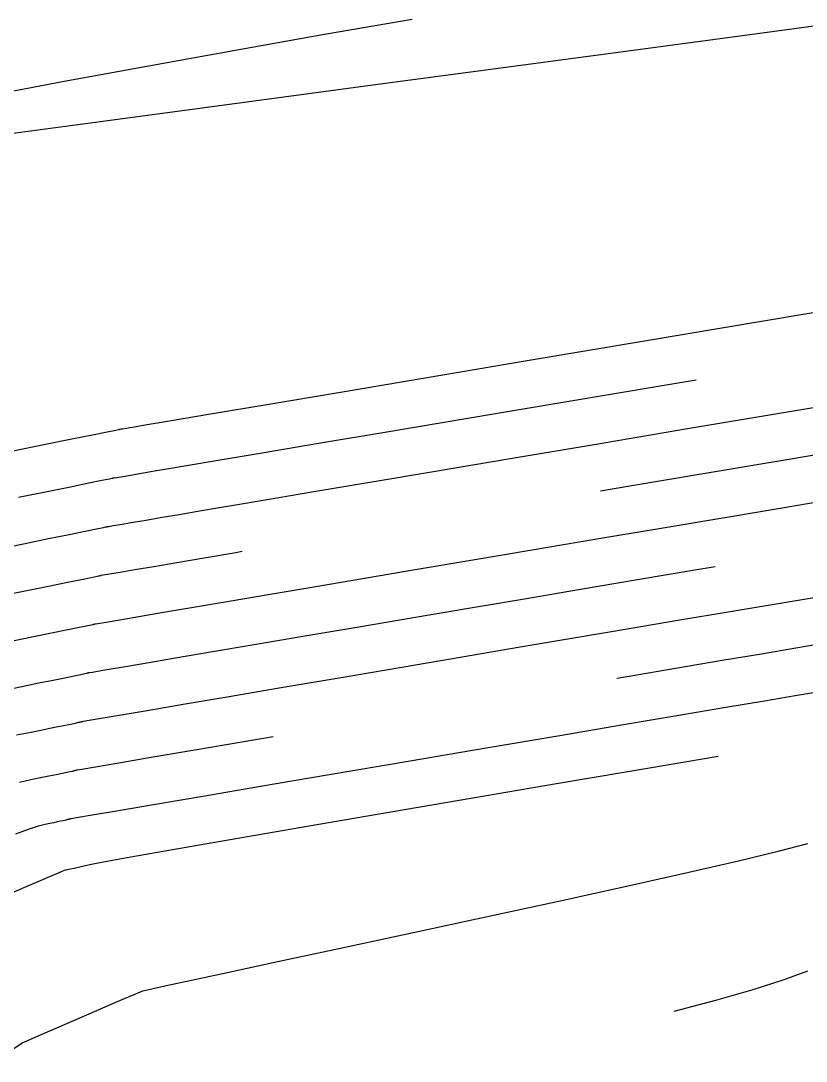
# Model space of a CAD drawing. Header units: metres. Extents: x 729358 to 732680, y 1423022 to 1426117.
# Drawn here: x 731095.38 to 731113.39, y 1425578.46 to 1425602.3 of the extents above; entities that cross this region are included whole.
import ezdxf

# ---------------------------------------------------------------- set-up
doc = ezdxf.new("R2010")
doc.units = ezdxf.units.M
doc.header["$MEASUREMENT"] = 0
doc.layers.add('CONTOUR', color=59, linetype='Continuous')
doc.layers.add('INDEX-CON', color=252, linetype='Continuous')

# ---------------------------------------------------------------- blocks, each defined once
blk = doc.blocks.new('ct 50 rai')
at = {"layer": 'CONTOUR', "flags": 128}
for points in [[(92.744, -188.853), (93.423, -188.716), (93.997, -188.599), (94.468, -188.504), (94.835, -188.429), (95.098, -188.376), (95.257, -188.343), (95.311, -188.332), (95.314, -188.331), (95.317, -188.331), (95.319, -188.33), (95.321, -188.329), (95.324, -188.329), (95.326, -188.328), (95.328, -188.328), (95.33, -188.327), (95.332, -188.327), (95.333, -188.327), (95.335, -188.326), (95.336, -188.326), (95.337, -188.326), (95.338, -188.325), (95.339, -188.325), (95.339, -188.325), (95.34, -188.325), (95.34, -188.325), (95.341, -188.325), (95.341, -188.325), (95.342, -188.325), (95.342, -188.325), (95.343, -188.325), (95.343, -188.324), (95.378, -188.319), (95.479, -188.301), (95.648, -188.273), (95.884, -188.232), (96.188, -188.181), (96.559, -188.118), (96.997, -188.043), (97.502, -187.958), (98.148, -187.848), (99.008, -187.703), (100.081, -187.522), (101.368, -187.305), (102.869, -187.052), (104.584, -186.763), (106.513, -186.439), (108.655, -186.079), (110.764, -185.724), (112.592, -185.417)], [(93.171, -190.943), (93.656, -190.845), (94.067, -190.761), (94.404, -190.693), (94.667, -190.639), (94.857, -190.601), (94.972, -190.577), (95.014, -190.568), (95.02, -190.567), (95.024, -190.565), (95.029, -190.564), (95.033, -190.563), (95.038, -190.562), (95.042, -190.561), (95.045, -190.56), (95.049, -190.559), (95.052, -190.558), (95.055, -190.557), (95.058, -190.557), (95.06, -190.556), (95.062, -190.556), (95.063, -190.556), (95.064, -190.556), (95.064, -190.555), (95.065, -190.555), (95.065, -190.555), (95.065, -190.555), (95.066, -190.555), (95.066, -190.555), (95.066, -190.555), (95.067, -190.555), (95.067, -190.555), (95.13, -190.544), (95.319, -190.512), (95.633, -190.459), (96.072, -190.384), (96.636, -190.288), (97.326, -190.171), (98.142, -190.032), (99.082, -189.873), (100.125, -189.696), (101.247, -189.505), (102.449, -189.302), (103.73, -189.086), (105.09, -188.856), (106.53, -188.614), (108.049, -188.358), (109.647, -188.089), (111.183, -187.831), (112.515, -187.607)], [(93.265, -193.1), (93.599, -193.033), (93.889, -192.974), (94.136, -192.924), (94.339, -192.882), (94.499, -192.85), (94.616, -192.826), (94.688, -192.81), (94.718, -192.804), (94.725, -192.802), (94.732, -192.8), (94.739, -192.798), (94.745, -192.796), (94.751, -192.795), (94.757, -192.793), (94.763, -192.792), (94.768, -192.791), (94.773, -192.789), (94.777, -192.788), (94.781, -192.788), (94.784, -192.787), (94.786, -192.786), (94.788, -192.786), (94.789, -192.786), (94.789, -192.786), (94.79, -192.786), (94.79, -192.786), (94.79, -192.786), (94.79, -192.786), (94.79, -192.786), (94.791, -192.785), (94.791, -192.785), (94.791, -192.785), (94.883, -192.77), (95.159, -192.723), (95.617, -192.645), (96.26, -192.536), (97.085, -192.396), (98.094, -192.224), (99.286, -192.021), (100.662, -191.788), (102.102, -191.543), (103.487, -191.308), (104.817, -191.083), (106.091, -190.867), (107.311, -190.661), (108.475, -190.464), (109.585, -190.277), (110.639, -190.1), (111.602, -189.938)], [(93.244, -195.363), (93.541, -195.257), (93.765, -195.185), (93.917, -195.145), (94.027, -195.123), (94.123, -195.103), (94.206, -195.086), (94.275, -195.072), (94.331, -195.06), (94.374, -195.05), (94.404, -195.044), (94.421, -195.04), (94.431, -195.037), (94.44, -195.034), (94.449, -195.032), (94.457, -195.03), (94.465, -195.027), (94.473, -195.026), (94.48, -195.024), (94.487, -195.022), (94.494, -195.021), (94.499, -195.019), (94.504, -195.018), (94.508, -195.018), (94.511, -195.017), (94.513, -195.016), (94.514, -195.016), (94.515, -195.016), (94.515, -195.016), (94.515, -195.016), (94.515, -195.016), (94.515, -195.016), (94.515, -195.016), (94.515, -195.016), (94.515, -195.016), (94.515, -195.016), (94.636, -194.995), (94.998, -194.934), (95.602, -194.831), (96.447, -194.688), (97.534, -194.503), (98.862, -194.277), (100.431, -194.01), (102.242, -193.703), (104.079, -193.391), (105.727, -193.111), (107.185, -192.863), (108.453, -192.648), (109.532, -192.465), (110.421, -192.315), (111.121, -192.196), (111.631, -192.11)], [(92.768, -200.578), (93.39, -200.16), (94.026, -199.884), (94.579, -199.644), (95.049, -199.44), (95.437, -199.273), (95.742, -199.141), (95.964, -199.046), (96.103, -198.987), (96.159, -198.965), (96.294, -198.935), (96.667, -198.854), (97.28, -198.722), (98.131, -198.538), (99.22, -198.304), (100.549, -198.018), (102.116, -197.682), (103.922, -197.294), (105.735, -196.902), (107.322, -196.554), (108.684, -196.248), (109.82, -195.986), (110.73, -195.767), (111.415, -195.59)]]:
    blk.add_lwpolyline(points, dxfattribs=at)
at = {"layer": 'CONTOUR'}
for points in [[(93.189, -186.586), (93.928, -186.437), (94.533, -186.314), (95.003, -186.219), (95.339, -186.151), (95.541, -186.11), (95.608, -186.096), (95.608, -186.096), (95.609, -186.096), (95.609, -186.096), (95.61, -186.096), (95.61, -186.096), (95.61, -186.096), (95.61, -186.096), (95.611, -186.096), (95.611, -186.096), (95.611, -186.096), (95.612, -186.095), (95.612, -186.095), (95.612, -186.095), (95.613, -186.095), (95.613, -186.095), (95.614, -186.095), (95.615, -186.095), (95.615, -186.095), (95.616, -186.095), (95.617, -186.095), (95.617, -186.094), (95.618, -186.094), (95.619, -186.094), (95.62, -186.094), (95.625, -186.093), (95.64, -186.09), (95.664, -186.086), (95.697, -186.081), (95.739, -186.074), (95.791, -186.065), (95.852, -186.054), (95.922, -186.043), (96.171, -186.001), (96.768, -185.9), (97.713, -185.741), (99.007, -185.524), (100.649, -185.248), (102.639, -184.913), (104.977, -184.52), (107.664, -184.068), (110.346, -183.618), (112.67, -183.227)], [(112.809, -176.686), (112.105, -176.78), (110.932, -176.937), (109.29, -177.156), (107.179, -177.439), (104.599, -177.784), (101.55, -178.191), (98.032, -178.661), (94.498, -179.134), (91.4, -179.548)], [(92.389, -178.487), (94.355, -178.116), (96.333, -177.752), (98.323, -177.393), (100.325, -177.04), (102.339, -176.692)]]:
    blk.add_lwpolyline(points, dxfattribs=at)
at = {"layer": 'INDEX-CON'}
for points in [[(106.658, -187.503), (107.281, -187.399), (109.151, -187.084), (110.974, -186.778), (112.554, -186.512)], [(107.034, -191.798), (107.272, -191.758), (108.421, -191.563), (109.448, -191.389), (110.353, -191.237), (111.135, -191.105), (111.812, -190.991)], [(93.306, -187.651), (93.963, -187.518), (94.5, -187.409), (94.919, -187.324), (95.218, -187.263), (95.399, -187.227), (95.46, -187.214), (95.461, -187.214), (95.463, -187.213), (95.464, -187.213), (95.465, -187.213), (95.467, -187.212), (95.468, -187.212), (95.469, -187.212), (95.47, -187.211), (95.471, -187.211), (95.472, -187.211), (95.473, -187.211), (95.474, -187.211), (95.475, -187.21), (95.475, -187.21), (95.476, -187.21), (95.477, -187.21), (95.477, -187.21), (95.478, -187.21), (95.478, -187.21), (95.479, -187.21), (95.479, -187.21), (95.48, -187.209), (95.481, -187.209), (95.482, -187.209), (95.501, -187.206), (95.56, -187.196), (95.656, -187.18), (95.791, -187.157), (95.964, -187.127), (96.175, -187.091), (96.424, -187.049), (96.712, -187), (97.159, -186.924), (97.888, -186.801), (98.897, -186.631), (100.188, -186.414), (101.759, -186.15), (103.611, -185.838), (105.745, -185.48), (108.16, -185.074), (108.851, -184.958)], [(93.047, -196.765), (93.506, -196.566), (93.868, -196.411), (94.131, -196.298), (94.296, -196.228), (94.363, -196.202), (94.39, -196.195), (94.436, -196.184), (94.5, -196.169), (94.583, -196.15), (94.684, -196.128), (94.804, -196.102), (94.942, -196.072), (95.099, -196.038), (95.379, -195.984), (95.887, -195.891), (96.623, -195.761), (97.588, -195.593), (98.78, -195.387), (100.2, -195.143), (101.849, -194.862), (103.725, -194.542), (105.598, -194.224), (107.236, -193.946), (108.639, -193.708), (109.355, -193.586)], [(92.958, -189.898), (93.539, -189.78), (94.032, -189.68), (94.436, -189.598), (94.751, -189.534), (94.977, -189.488), (95.114, -189.46), (95.163, -189.45), (95.167, -189.449), (95.17, -189.448), (95.174, -189.447), (95.177, -189.446), (95.181, -189.445), (95.184, -189.444), (95.187, -189.444), (95.189, -189.443), (95.192, -189.443), (95.194, -189.442), (95.196, -189.442), (95.198, -189.441), (95.199, -189.441), (95.2, -189.441), (95.201, -189.44), (95.202, -189.44), (95.202, -189.44), (95.202, -189.44), (95.203, -189.44), (95.203, -189.44), (95.204, -189.44), (95.204, -189.44), (95.205, -189.44), (95.205, -189.44), (95.254, -189.431), (95.399, -189.407), (95.641, -189.366), (95.978, -189.308), (96.412, -189.235), (96.942, -189.144), (97.569, -189.038), (98.292, -188.915), (98.441, -188.89)], [(92.939, -192.078), (93.385, -191.988), (93.773, -191.909), (94.101, -191.843), (94.372, -191.788), (94.583, -191.744), (94.736, -191.713), (94.83, -191.694), (94.866, -191.686), (94.872, -191.684), (94.878, -191.682), (94.884, -191.681), (94.889, -191.679), (94.895, -191.678), (94.899, -191.677), (94.904, -191.676), (94.909, -191.675), (94.913, -191.674), (94.916, -191.673), (94.919, -191.672), (94.922, -191.672), (94.924, -191.671), (94.925, -191.671), (94.926, -191.671), (94.927, -191.671), (94.927, -191.671), (94.927, -191.671), (94.928, -191.67), (94.928, -191.67), (94.928, -191.67), (94.929, -191.67), (94.929, -191.67), (94.929, -191.67), (95.007, -191.657), (95.239, -191.618), (95.625, -191.552), (96.166, -191.46), (96.861, -191.342), (97.71, -191.198), (98.714, -191.027), (99.872, -190.83), (101.114, -190.619), (102.367, -190.407), (103.633, -190.192), (104.911, -189.976), (106.201, -189.759), (107.503, -189.539), (108.817, -189.318), (109.284, -189.239)], [(93.332, -194.183), (93.591, -194.123), (93.813, -194.078), (94.006, -194.039), (94.171, -194.005), (94.307, -193.977), (94.415, -193.955), (94.495, -193.938), (94.546, -193.927), (94.569, -193.922), (94.578, -193.919), (94.586, -193.917), (94.594, -193.915), (94.601, -193.913), (94.608, -193.911), (94.615, -193.909), (94.622, -193.908), (94.628, -193.906), (94.633, -193.905), (94.638, -193.904), (94.642, -193.903), (94.646, -193.902), (94.648, -193.902), (94.65, -193.901), (94.651, -193.901), (94.652, -193.901), (94.652, -193.901), (94.652, -193.901), (94.652, -193.901), (94.652, -193.901), (94.653, -193.901), (94.653, -193.901), (94.653, -193.901), (94.653, -193.901), (94.76, -193.883), (95.078, -193.828), (95.61, -193.738), (96.353, -193.612), (97.309, -193.449), (98.478, -193.251), (99.147, -193.137)], [(108.346, -199.43), (109.301, -199.18), (110.162, -198.934), (110.866, -198.709), (111.412, -198.503)]]:
    blk.add_lwpolyline(points, dxfattribs=at)

msp = doc.modelspace()

# ---------------------------------------------------------------- block references
msp.add_blockref('ct 50 rai', (731002.018, 1425779.034, 78))

doc.saveas('drawing.dxf')
